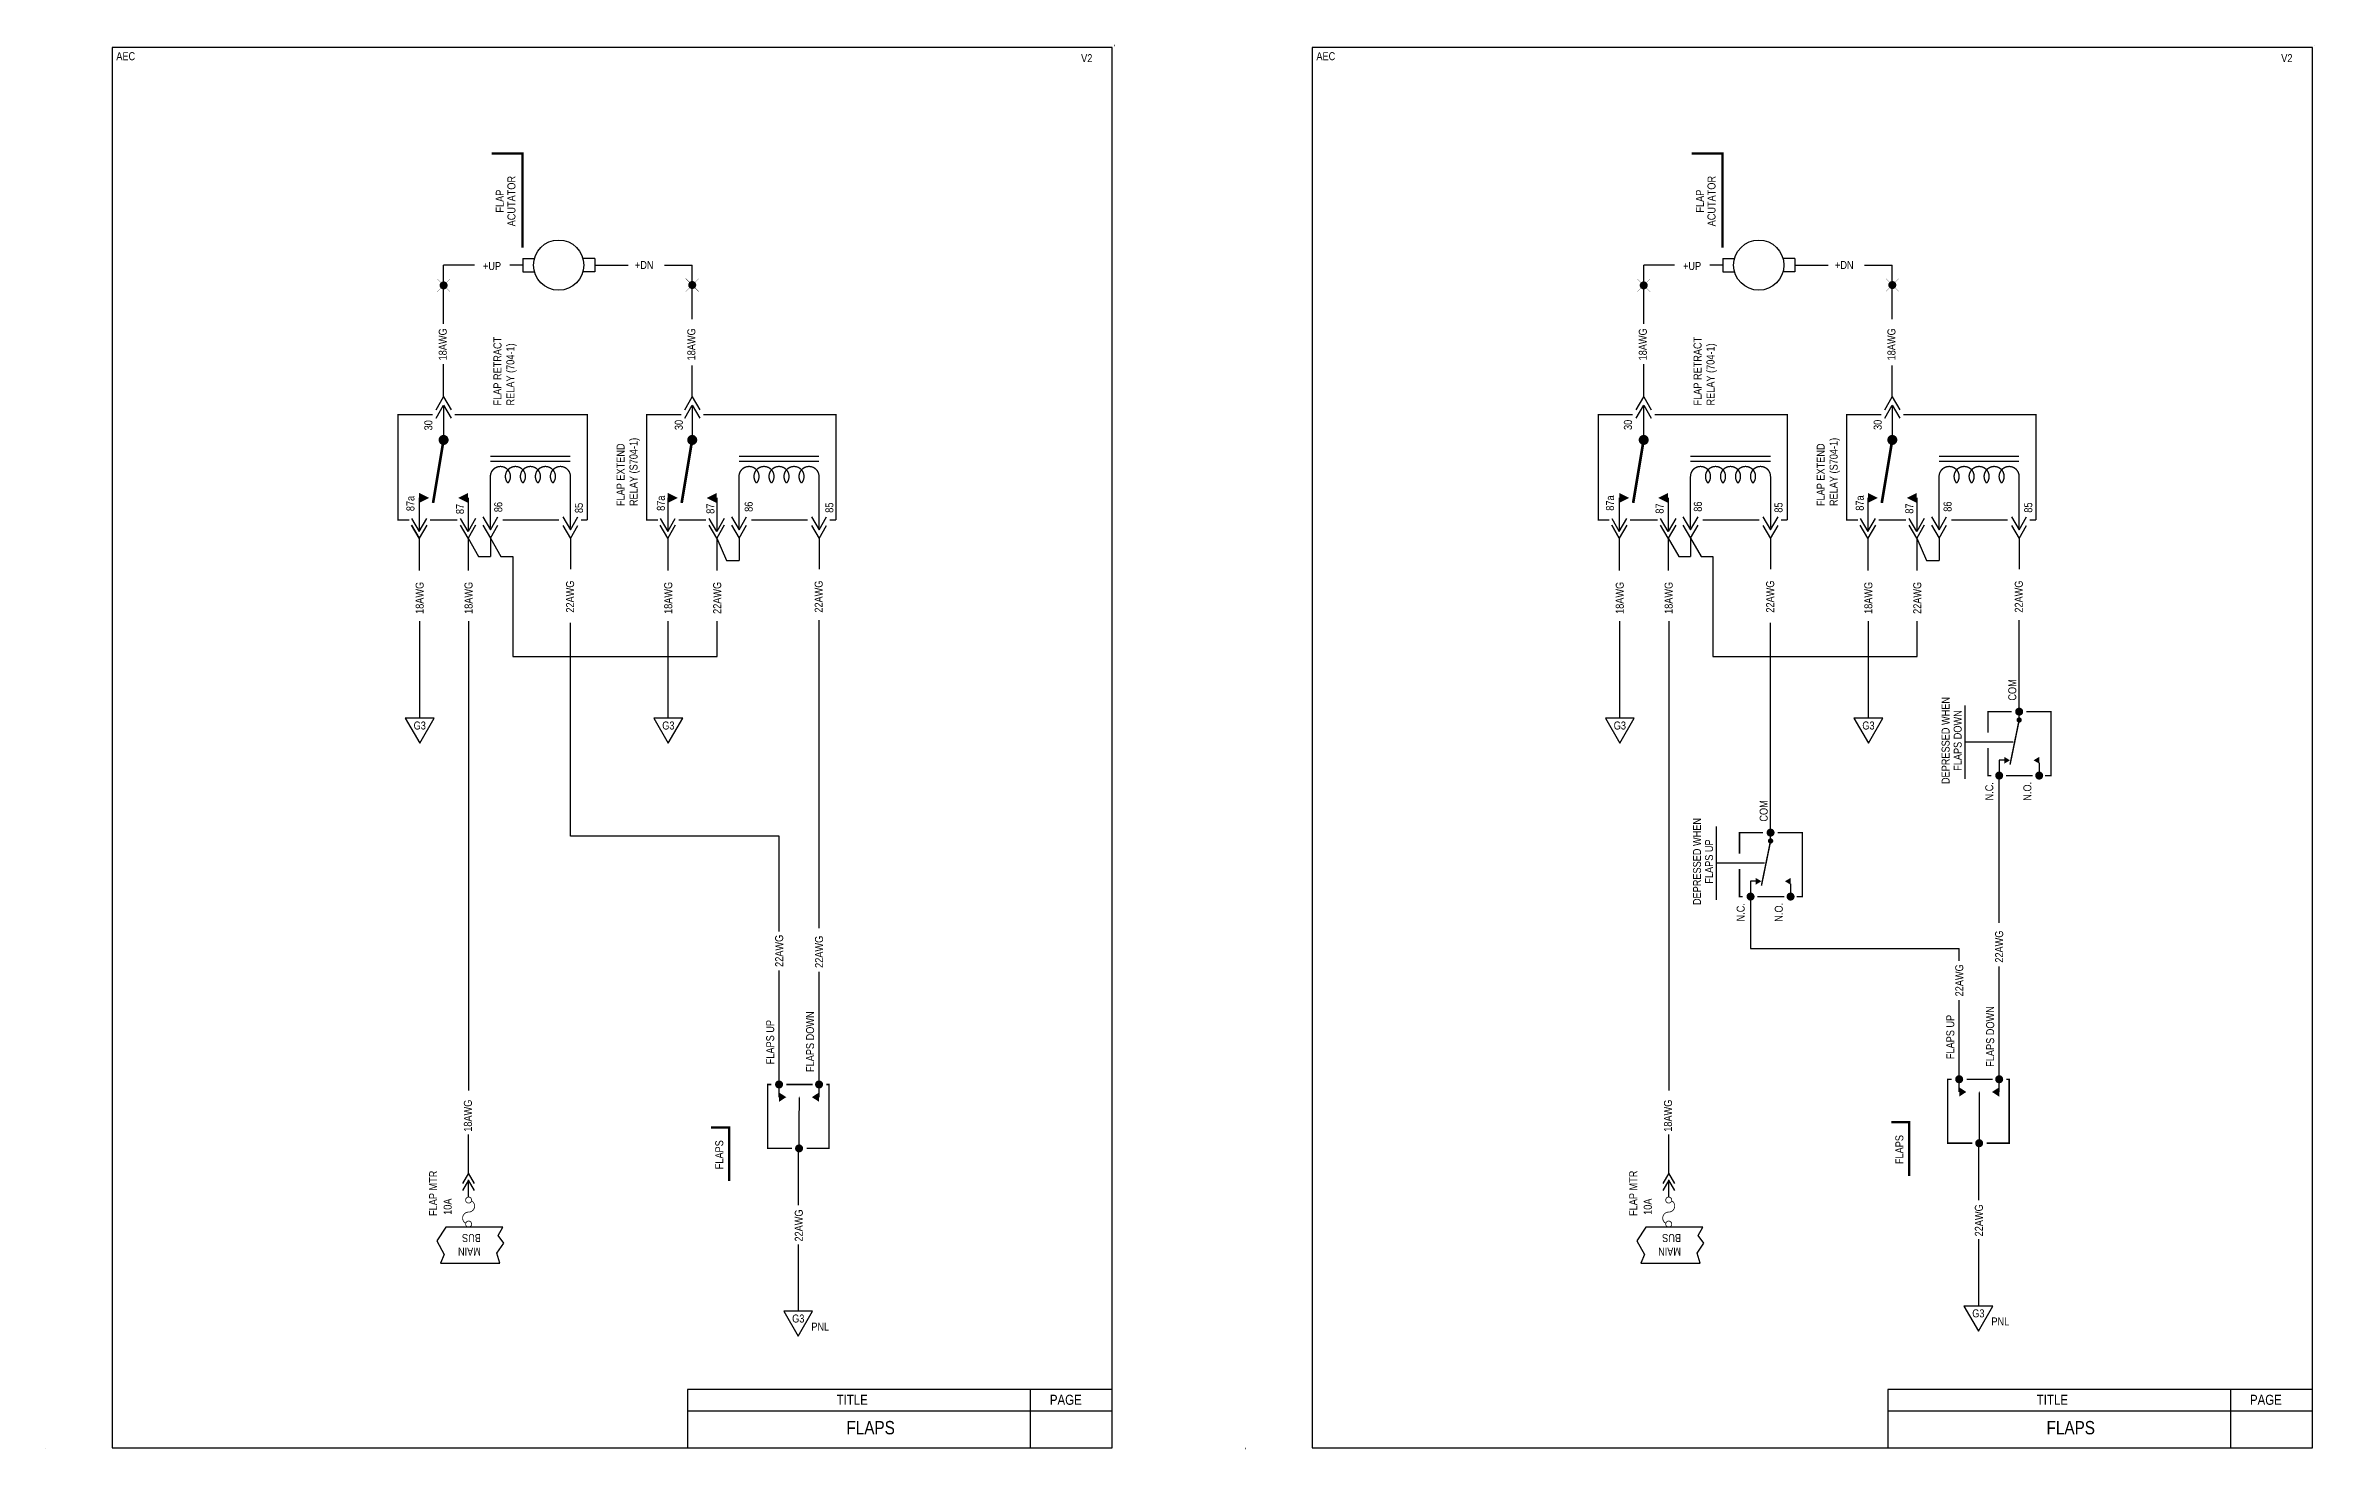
# Model space of a CAD drawing. Extents: x -9.8 to 25.2, y 29.5 to 52.
# Drawn here: x 8.23 to 25.25, y 41.46 to 51.98 of the extents above; entities that cross this region are included whole.
import ezdxf
from ezdxf.enums import TextEntityAlignment as Align

# ---------------------------------------------------------------- set-up
doc = ezdxf.new("R2010")
doc.units = 0
doc.header["$LTSCALE"] = 0.5
doc.header["$MEASUREMENT"] = 0
doc.layers.get('0').update_dxf_attribs({"linetype": 'CONTINUOUS'})
doc.styles.get("Standard").update_dxf_attribs({"font": 'technic_.ttf'})

# ---------------------------------------------------------------- blocks, each defined once
blk = doc.blocks.new('MAINBUS')
for s, p in [('BUS', (-0.0790496792124582, 0.1157485406604657)), ('MAIN', (0.0220554109667308, 0.1157485406604657))]:
    blk.add_text(s, height=0.06, rotation=270).set_placement(p)
blk = doc.blocks.new('FUSE')
at = {"const_width": 0.01}
blk.add_lwpolyline([(0.1404259733037172, -0.03625724772812688, -729.2147678623838), (0.1406250000000036, -0.03630921887069505, -0.7745966692415445), (0, 0, 0.7745966692414826), (-0.1406250000000036, 0.03630921887069505, 55.55771820439573), (-0.1380376597728556, 0.03554085559310494, 55.55771820439573)], format="xyb", dxfattribs=at)
blk = doc.blocks.new('SPADETERM')
at = {"color": 7}
for p, q in [((0, 0), (-0.09778629398190475, 0.0564569431535098)), ((-0.09778629398190475, -0.0564569431535098), (0, 0)), ((0.06509466086077254, 0), (-0.03269163312113221, 0.0564569431535098)), ((-0.03269163312113221, -0.0564569431535098), (0.06509466086077254, 0))]:
    blk.add_line(p, q, dxfattribs=at)
blk = doc.blocks.new('SPLICE')
at = {"const_width": 0.002}
for points in [[(0.0485283297775041, 0.0485283297775041), (-0.04852832977750587, -0.04852832977750765)], [(0.04852832977750587, -0.04852832977750676), (-0.04852832977750587, 0.0485283297775041)]]:
    blk.add_lwpolyline(points, dxfattribs=at)
at = {"const_width": 0.03}
blk.add_lwpolyline([(-0.01500000000000057, 0, 1), (0.01500000000000057, 0, 1)], format="xyb", close=True, dxfattribs=at)
blk = doc.blocks.new('G3')
blk.add_lwpolyline([(-0.10814064147376, 0), (0, -0.1873050853956357), (0.1081406414737529, 0)], close=True)
for s, p in [('G3', (0.0003153238489108645, -0.08411461235873219)), ('PNL', (0.1648400205261016, -0.1450769392401696))]:
    blk.add_text(s, height=0.06).set_placement(p, align=Align.CENTER)

msp = doc.modelspace()

# ---------------------------------------------------------------- linework, layer by layer
for p, q in [((11.81133882030419, 50.38461688036131), (11.89958891585136, 50.38461688036131)), ((11.81133882030419, 50.38461688036131), (11.81133882030419, 50.28461688036131)), ((12.35138111980652, 50.38461688036131), (12.26313102425935, 50.38461688036131)), ((12.35138111980652, 50.38461688036131), (12.35138111980652, 50.28461688036131)), ((20.81133882030419, 50.38461688036131), (20.81133882030419, 50.28461688036131)), ((20.81133882030419, 50.38461688036131), (20.89958891585136, 50.38461688036131)), ((21.35138111980652, 50.38461688036131), (21.26313102425935, 50.38461688036131)), ((21.35138111980652, 50.38461688036131), (21.35138111980652, 50.28461688036131)), ((11.21820107786247, 49.89382414780959), (11.21820107786247, 50.33461688036132)), ((11.81133882030419, 50.28461688036131), (11.89958891585136, 50.28461688036131)), ((12.35138111980652, 50.28461688036131), (12.26313102425935, 50.28461688036131)), ((13.08259576586899, 49.92891619839622), (13.08259576586899, 50.33461688036132)), ((20.21820107786247, 49.89382414780959), (20.21820107786247, 50.33461688036132)), ((20.81133882030419, 50.28461688036131), (20.89958891585136, 50.28461688036131)), ((21.35138111980652, 50.28461688036131), (21.26313102425935, 50.28461688036131)), ((22.08259576586899, 49.92891619839622), (22.08259576586899, 50.33461688036132)), ((11.21820107786247, 49.34544424493114), (11.21820107786247, 49.59123543687208)), ((13.08259576586899, 49.34737544841858), (13.08259576586899, 49.58290067954429)), ((20.21820107786247, 49.34544424493114), (20.21820107786247, 49.59123543687208)), ((22.08259576586899, 49.34737544841858), (22.08259576586899, 49.58290067954429)), ((11.03477554199638, 48.5890802834495), (11.03477554199638, 48.33732069971304)), ((11.40162661372857, 48.5890802834495), (11.40162661372857, 48.33732069971304)), ((12.89917023000289, 48.5890802834495), (12.89917023000289, 48.33732069971304)), ((13.26602130173508, 48.5890802834495), (13.26602130173508, 48.33732069971304)), ((20.03477554199638, 48.5890802834495), (20.03477554199638, 48.33732069971304)), ((20.40162661372857, 48.5890802834495), (20.40162661372857, 48.33732069971304)), ((21.89917023000289, 48.5890802834495), (21.89917023000289, 48.33732069971304)), ((22.26602130173508, 48.5890802834495), (22.26602130173508, 48.33732069971304)), ((11.40162661372857, 48.34021317036536), (11.40162661372857, 48.33732069971305)), ((13.26602130173508, 48.34021317036536), (13.26602130173508, 48.33732069971305)), ((20.40162661372857, 48.34021317036536), (20.40162661372857, 48.33732069971305)), ((22.26602130173508, 48.34021317036536), (22.26602130173508, 48.33732069971305)), ((11.03477554199638, 48.28681489489686), (11.03477554199638, 48.04590928864562)), ((11.40162661372857, 48.28681489489686), (11.40162661372857, 48.04590928864562)), ((11.56913574765183, 48.28843675268433), (11.56913574765182, 48.15036339669972)), ((12.89917023000289, 48.28681489489686), (12.89917023000289, 48.04590928864562)), ((13.26602130173508, 48.28681489489686), (13.26602130173508, 48.04590928864562)), ((13.43353043565834, 48.28737840603692), (13.43353043565833, 48.11947312236521)), ((20.03477554199638, 48.28681489489686), (20.03477554199638, 48.04590928864562)), ((20.40162661372857, 48.28681489489686), (20.40162661372857, 48.04590928864562)), ((20.56913574765183, 48.28843675268433), (20.56913574765182, 48.15036339669972)), ((21.89917023000289, 48.28681489489686), (21.89917023000289, 48.04590928864562)), ((22.26602130173508, 48.28681489489686), (22.26602130173508, 48.04590928864562)), ((22.43353043565834, 48.28737840603692), (22.43353043565833, 48.11947312236521)), ((12.16958847069914, 46.0540806087624), (12.16958847069914, 47.65284486609969)), ((14.03398315870565, 47.27408040556275), (14.03398315870565, 47.673574136708)), ((21.16958847069914, 46.61781486348352), (21.16958847069914, 47.65284486609969)), ((23.03398315870565, 47.00014610284499), (23.03398315870565, 47.673574136708)), ((22.62873486373538, 46.48312995948123), (22.62873486373538, 47.03219195449103)), ((23.03398315870565, 46.92418818240144), (23.03398315870565, 47.00172840865237)), ((22.98951388681817, 46.75766095698613), (22.62873486373538, 46.75766095698613)), ((22.88402213425791, 46.621900669995), (22.88402213425791, 46.50715701751755)), ((22.92293303353659, 46.621900669995), (22.88402213425791, 46.621900669995)), ((23.18402213425791, 46.60242856098347), (23.18402213425791, 46.50715701751755)), ((20.76434017572887, 45.57588489926784), (20.76434017572887, 46.12494689427763)), ((13.73398315870566, 45.33860803883426), (13.73398315870566, 46.0540806087624)), ((21.16958847069914, 46.01694312218805), (21.16958847069914, 46.09448334843898)), ((21.12511919881166, 45.85041589677274), (20.76434017572887, 45.85041589677274)), ((21.05853834553008, 45.71465560978161), (21.0196274462514, 45.71465560978161)), ((21.0196274462514, 45.71465560978161), (21.0196274462514, 45.59991195730416)), ((21.3196274462514, 45.69518350077008), (21.3196274462514, 45.59991195730416)), ((22.58402213425791, 45.11750926742089), (22.58402213425792, 45.21163187167974)), ((13.73398315870566, 44.19128822835115), (13.73398315870566, 45.04479326843318)), ((14.03398315870565, 44.19128822835115), (14.03398315870565, 45.03650361164017)), ((22.88402213425791, 44.23011149181168), (22.88402213425791, 45.07532687510071)), ((22.58402213425791, 44.23011149181168), (22.58402213425791, 44.82369449701982)), ((13.73398315870566, 44.09601668488523), (13.73398315870566, 44.19128822835115)), ((14.03398315870565, 44.09601668488523), (14.03398315870565, 44.19128822835115)), ((22.58402213425791, 44.13483994834576), (22.58402213425791, 44.23011149181168)), ((22.88402213425791, 44.13483994834576), (22.88402213425791, 44.23011149181168)), ((22.72774041036512, 43.76303710683373), (22.72774041036512, 43.32428663386854)), ((13.87770143481286, 43.72421384337319), (13.87770143481286, 43.285463370408)), ((11.40582186868588, 43.34876195020325), (11.40582186868588, 43.47551457817934)), ((20.40582186868588, 43.34876195020325), (20.40582186868588, 43.47551457817934))]:
    msp.add_line(p, q)
at = {"color": 7}
for p, q in [((11.44947894790326, 50.33461688036132), (11.21820107786247, 50.33461688036132)), ((11.81133882030419, 50.33461688036132), (11.71527342928199, 50.33461688036132)), ((12.35138111980652, 50.33461688036132), (12.60144753808279, 50.33461688036132)), ((12.8741118566197, 50.33461688036132), (13.08259576586899, 50.33461688036132)), ((20.44947894790326, 50.33461688036132), (20.21820107786247, 50.33461688036132)), ((20.81133882030419, 50.33461688036132), (20.71527342928199, 50.33461688036132)), ((21.35138111980652, 50.33461688036132), (21.60144753808279, 50.33461688036132)), ((21.8741118566197, 50.33461688036132), (22.08259576586899, 50.33461688036132)), ((11.16174413470896, 49.24958915443666), (11.21820107786247, 49.34737544841857)), ((11.16174413470896, 49.18774077649238), (11.21820107786247, 49.28552707047429)), ((11.21820107786247, 49.34737544841857), (11.27465802101598, 49.24958915443666)), ((11.21820107786247, 49.28552707047429), (11.27465802101598, 49.18774077649238)), ((13.02613882271547, 49.24958915443666), (13.08259576586899, 49.34737544841857)), ((13.02613882271547, 49.18774077649238), (13.08259576586899, 49.28552707047429)), ((13.08259576586899, 49.34737544841857), (13.13905270902249, 49.24958915443666)), ((13.08259576586899, 49.28552707047429), (13.13905270902249, 49.18774077649238)), ((20.16174413470896, 49.24958915443666), (20.21820107786247, 49.34737544841857)), ((20.16174413470896, 49.18774077649238), (20.21820107786247, 49.28552707047429)), ((20.21820107786247, 49.34737544841857), (20.27465802101598, 49.24958915443666)), ((20.21820107786247, 49.28552707047429), (20.27465802101598, 49.18774077649238)), ((22.02613882271547, 49.24958915443666), (22.08259576586899, 49.34737544841857)), ((22.02613882271547, 49.18774077649238), (22.08259576586899, 49.28552707047429)), ((22.08259576586899, 49.34737544841857), (22.13905270902249, 49.24958915443666)), ((22.08259576586899, 49.28552707047429), (22.13905270902249, 49.18774077649238)), ((10.97831859884288, 48.43510699369494), (11.03477554199638, 48.33732069971304)), ((10.97831859884287, 48.38460118887875), (11.03477554199638, 48.28681489489686)), ((11.03477554199638, 48.28681489489686), (10.97831859884288, 48.38460118887875)), ((11.03477554199638, 48.33732069971304), (11.0912324851499, 48.43510699369494)), ((11.0912324851499, 48.38460118887875), (11.03477554199638, 48.28681489489686)), ((11.40162661372857, 48.33732069971304), (11.34516967057506, 48.43510699369494)), ((11.40162661372857, 48.28681489489686), (11.34516967057506, 48.38460118887875)), ((11.45808355688208, 48.43510699369494), (11.40162661372857, 48.33732069971304)), ((11.45808355688208, 48.38460118887875), (11.40162661372857, 48.28681489489686)), ((11.51267880449832, 48.4470130779631), (11.56913574765183, 48.3492267839812)), ((11.51267880449832, 48.38516470001883), (11.56913574765183, 48.28737840603692)), ((11.56913574765183, 48.3492267839812), (11.62559269080534, 48.4470130779631)), ((11.56913574765183, 48.28737840603692), (11.62559269080534, 48.38516470001883)), ((12.11267880449832, 48.4470130779631), (12.16913574765183, 48.3492267839812)), ((12.11267880449832, 48.38235344076472), (12.16913574765183, 48.28456714678282)), ((12.16913574765183, 48.3492267839812), (12.22559269080534, 48.4470130779631)), ((12.16913574765183, 48.28456714678282), (12.22559269080534, 48.38235344076472)), ((12.84271328684939, 48.43510699369494), (12.89917023000289, 48.33732069971304)), ((12.89917023000289, 48.28681489489686), (12.84271328684939, 48.38460118887875)), ((12.89917023000289, 48.33732069971304), (12.95562717315641, 48.43510699369494)), ((12.95562717315641, 48.38460118887875), (12.89917023000289, 48.28681489489686)), ((13.26602130173508, 48.33732069971304), (13.20956435858157, 48.43510699369494)), ((13.26602130173508, 48.28681489489686), (13.20956435858157, 48.38460118887875)), ((13.32247824488859, 48.43510699369494), (13.26602130173508, 48.33732069971304)), ((13.32247824488859, 48.38460118887875), (13.26602130173508, 48.28681489489686)), ((13.37707349250483, 48.4470130779631), (13.43353043565834, 48.3492267839812)), ((13.37707349250483, 48.38516470001883), (13.43353043565834, 48.28737840603692)), ((13.43353043565834, 48.3492267839812), (13.48998737881185, 48.4470130779631)), ((13.43353043565834, 48.28737840603692), (13.48998737881185, 48.38516470001883)), ((13.97707349250484, 48.4470130779631), (14.03353043565834, 48.3492267839812)), ((13.97707349250484, 48.38235344076472), (14.03353043565834, 48.28456714678282)), ((14.03353043565834, 48.3492267839812), (14.08998737881186, 48.4470130779631)), ((14.03353043565834, 48.28456714678282), (14.08998737881186, 48.38235344076472)), ((19.97831859884288, 48.43510699369494), (20.03477554199638, 48.33732069971304)), ((20.03477554199638, 48.28681489489686), (19.97831859884288, 48.38460118887875)), ((19.97831859884287, 48.38460118887875), (20.03477554199638, 48.28681489489686)), ((20.03477554199638, 48.33732069971304), (20.0912324851499, 48.43510699369494)), ((20.0912324851499, 48.38460118887875), (20.03477554199638, 48.28681489489686)), ((20.40162661372857, 48.33732069971304), (20.34516967057506, 48.43510699369494)), ((20.40162661372857, 48.28681489489686), (20.34516967057506, 48.38460118887875)), ((20.45808355688208, 48.43510699369494), (20.40162661372857, 48.33732069971304)), ((20.45808355688208, 48.38460118887875), (20.40162661372857, 48.28681489489686)), ((20.51267880449832, 48.4470130779631), (20.56913574765183, 48.3492267839812)), ((20.51267880449832, 48.38516470001883), (20.56913574765183, 48.28737840603692)), ((20.56913574765183, 48.3492267839812), (20.62559269080534, 48.4470130779631)), ((20.56913574765183, 48.28737840603692), (20.62559269080534, 48.38516470001883)), ((21.11267880449832, 48.4470130779631), (21.16913574765183, 48.3492267839812)), ((21.11267880449832, 48.38235344076472), (21.16913574765183, 48.28456714678282)), ((21.16913574765183, 48.3492267839812), (21.22559269080534, 48.4470130779631)), ((21.16913574765183, 48.28456714678282), (21.22559269080534, 48.38235344076472)), ((21.84271328684939, 48.43510699369494), (21.89917023000289, 48.33732069971304)), ((21.89917023000289, 48.28681489489686), (21.84271328684939, 48.38460118887875)), ((21.89917023000289, 48.33732069971304), (21.95562717315641, 48.43510699369494)), ((21.95562717315641, 48.38460118887875), (21.89917023000289, 48.28681489489686)), ((22.26602130173508, 48.33732069971304), (22.20956435858157, 48.43510699369494)), ((22.26602130173508, 48.28681489489686), (22.20956435858157, 48.38460118887875)), ((22.32247824488859, 48.43510699369494), (22.26602130173508, 48.33732069971304)), ((22.32247824488859, 48.38460118887875), (22.26602130173508, 48.28681489489686)), ((22.37707349250483, 48.4470130779631), (22.43353043565834, 48.3492267839812)), ((22.37707349250483, 48.38516470001883), (22.43353043565834, 48.28737840603692)), ((22.43353043565834, 48.3492267839812), (22.48998737881185, 48.4470130779631)), ((22.43353043565834, 48.28737840603692), (22.48998737881185, 48.38516470001883)), ((22.97707349250484, 48.4470130779631), (23.03353043565834, 48.3492267839812)), ((22.97707349250484, 48.38235344076472), (23.03353043565834, 48.28456714678282)), ((23.03353043565834, 48.3492267839812), (23.08998737881186, 48.4470130779631)), ((23.03353043565834, 48.28456714678282), (23.08998737881186, 48.38235344076472)), ((11.40162661372857, 48.28681489489686), (11.48110709521973, 48.15036339669972)), ((11.56913574765183, 48.28737840603692), (11.64861622914299, 48.15092690783978)), ((12.16913574765183, 48.28456714678282), (12.16913574765183, 48.05614413319821)), ((13.26602130173508, 48.28681489489686), (13.33976768270983, 48.11947312236521)), ((14.03353043565834, 48.28432155193384), (14.03353043565834, 48.05589853834922)), ((20.40162661372857, 48.28681489489686), (20.48110709521973, 48.15036339669972)), ((20.56913574765183, 48.28737840603692), (20.64861622914299, 48.15092690783978)), ((21.16913574765183, 48.28456714678282), (21.16913574765183, 48.05614413319821)), ((22.26602130173508, 48.28681489489686), (22.33976768270983, 48.11947312236521)), ((23.03353043565834, 48.28432155193384), (23.03353043565834, 48.05589853834922)), ((11.48110709521973, 48.15036339669972), (11.56913574765182, 48.15036339669972)), ((11.64861622914299, 48.15092690783978), (11.73664488157508, 48.15092690783978)), ((11.73664488157508, 48.15092690783978), (11.73664488157508, 47.39889673068051)), ((13.33976768270983, 48.11947312236521), (13.43353043565833, 48.11947312236521)), ((20.48110709521973, 48.15036339669972), (20.56913574765182, 48.15036339669972)), ((20.64861622914299, 48.15092690783978), (20.73664488157508, 48.15092690783978)), ((20.73664488157508, 48.15092690783978), (20.73664488157508, 47.39889673068051)), ((22.33976768270983, 48.11947312236521), (22.43353043565833, 48.11947312236521)), ((11.03897079695369, 46.93674789352161), (11.03897079695369, 47.66552339285015)), ((11.40582186868588, 47.66552339285015), (11.40582186868588, 44.14593802123391)), ((12.90336548496021, 46.93674789352162), (12.9033654849602, 47.66552339285015)), ((13.2702165566924, 47.39889673068051), (13.27021655669239, 47.66552339285015)), ((20.03897079695369, 46.93674789352161), (20.03897079695369, 47.66552339285015)), ((20.40582186868588, 47.66552339285015), (20.40582186868588, 44.14593802123391)), ((21.90336548496021, 46.93674789352162), (21.9033654849602, 47.66552339285015)), ((22.2702165566924, 47.39889673068051), (22.27021655669239, 47.66552339285015)), ((11.73664488157508, 47.39889673068051), (13.2702165566924, 47.39889673068051)), ((20.73664488157508, 47.39889673068051), (22.2702165566924, 47.39889673068051)), ((14.03398315870565, 45.36381312736881), (14.03398315870565, 47.27408040556275)), ((14.03398315870565, 47.27408040556275), (14.03398315870565, 47.27408040556275)), ((23.03398315870565, 47.00014610284499), (23.03398315870565, 47.00014610284499)), ((21.16958847069914, 46.07948334843898), (21.16958847069914, 46.61781486348352)), ((21.16958847069914, 46.61781486348352), (21.16958847069914, 46.61781486348352)), ((22.88402213425791, 45.40263639082934), (22.88402213425791, 46.50715701751755)), ((13.73398315870566, 46.0540806087624), (12.16958847069914, 46.0540806087624)), ((21.16958847069914, 46.0929010426316), (21.16958847069914, 46.0929010426316)), ((21.0196274462514, 45.59991195730416), (21.0196274462514, 45.21163187167974)), ((21.0196274462514, 45.21163187167974), (22.58402213425792, 45.21163187167974)), ((11.40582186868588, 43.526121495313), (11.40582186868588, 43.81566139331522)), ((20.40582186868588, 43.526121495313), (20.40582186868588, 43.81566139331522)), ((13.87770143481286, 42.99236528032758), (13.87770143481286, 42.49022905923534)), ((22.72774041036512, 43.03118854378812), (22.72774041036512, 42.52905232269588)), ((16.23279641817108, 41.90480852990958), (13.04790723534524, 41.90480852990959)), ((13.04790723534524, 41.90480852990959), (13.04790723534522, 41.4666735125957)), ((15.61792776575204, 41.90480852990958), (15.61792776575204, 41.4666735125957)), ((15.61792776575204, 41.90480852990959), (15.61792776575204, 41.4666735125957)), ((25.23279641817108, 41.90480852990958), (22.04790723534524, 41.90480852990959)), ((22.04790723534524, 41.90480852990959), (22.04790723534522, 41.4666735125957)), ((24.61792776575204, 41.90480852990959), (24.61792776575204, 41.4666735125957)), ((24.61792776575204, 41.90480852990958), (24.61792776575204, 41.4666735125957)), ((16.23279641817108, 41.74243336573114), (13.04790723534523, 41.74243336573114)), ((16.23279641817108, 41.74243336573115), (13.80811277827584, 41.74243336573115)), ((25.23279641817108, 41.74243336573114), (22.04790723534523, 41.74243336573114)), ((25.23279641817108, 41.74243336573115), (22.80811277827584, 41.74243336573115))]:
    msp.add_line(p, q, dxfattribs=at)
at = {"color": 3}
for points in [[(16.23279641817106, 41.4666735125957), (16.23279641817107, 51.9666735125957), (8.732796418171063, 51.9666735125957), (8.732796418171063, 41.4666735125957)], [(25.23279641817106, 41.4666735125957), (25.23279641817107, 51.9666735125957), (17.73279641817106, 51.9666735125957), (17.73279641817106, 41.4666735125957)]]:
    msp.add_lwpolyline(points, close=True, dxfattribs=at)
for points in [[(11.80998062192611, 50.46464143942476, 0.017999999999982, 0.017999999999982, 0), (11.80998062192611, 51.17151326503838, 0.017999999999982, 0.017999999999982, 0), (11.5781512573439, 51.17151326503838, 0, 0, 0), (11.5781512573439, 50.46464143942476, 0, 0, 0), (11.80998062192611, 50.46464143942476, 0.017999999999982, 0.017999999999982, 0)], [(20.80998062192611, 50.46464143942476, 0.017999999999982, 0.017999999999982, 0), (20.80998062192611, 51.17151326503838, 0.017999999999982, 0.017999999999982, 0), (20.5781512573439, 51.17151326503838, 0, 0, 0), (20.5781512573439, 50.46464143942476, 0, 0, 0), (20.80998062192611, 50.46464143942476, 0.017999999999982, 0.017999999999982, 0)], [(11.10977554199638, 48.5890802834495, 0, 0.075, 0), (11.03477554199638, 48.5890802834495, 0.075, 0.075, 0)], [(11.32662661372857, 48.5890802834495, 0, 0.075, 0), (11.40162661372857, 48.5890802834495, 0.075, 0.075, 0)], [(12.9741702300029, 48.5890802834495, 0, 0.075, 0), (12.89917023000289, 48.5890802834495, 0.075, 0.075, 0)], [(13.19102130173508, 48.5890802834495, 0, 0.075, 0), (13.26602130173508, 48.5890802834495, 0.075, 0.075, 0)], [(20.10977554199638, 48.5890802834495, 0, 0.075, 0), (20.03477554199638, 48.5890802834495, 0.075, 0.075, 0)], [(20.32662661372857, 48.5890802834495, 0, 0.075, 0), (20.40162661372857, 48.5890802834495, 0.075, 0.075, 0)], [(21.9741702300029, 48.5890802834495, 0, 0.075, 0), (21.89917023000289, 48.5890802834495, 0.075, 0.075, 0)], [(22.19102130173508, 48.5890802834495, 0, 0.075, 0), (22.26602130173508, 48.5890802834495, 0.075, 0.075, 0)], [(22.92293303353659, 46.621900669995, 0.05, 0, 0), (22.96524914646532, 46.621900669995, 0, 0, 0)], [(23.18401527619237, 46.621900669995, 0.05, 0, 0), (23.14169916326365, 46.621900669995, 0, 0, 0)], [(21.05853834553008, 45.71465560978161, 0.05, 0, 0), (21.10085445845881, 45.71465560978161, 0, 0, 0)], [(21.31962058818586, 45.71465560978161, 0.05, 0, 0), (21.27730447525713, 45.71465560978161, 0, 0, 0)], [(13.73398315870566, 44.09601668488523, 0.07, 0, 0), (13.78769696071734, 44.09601668488523, 0, 0, 0)], [(14.03398315870565, 44.09601668488523, 0.07, 0, 0), (13.98026935669397, 44.09601668488523, 0, 0, 0)], [(22.58402213425791, 44.13483994834576, 0.07, 0, 0), (22.6377359362696, 44.13483994834576, 0, 0, 0)], [(22.88402213425791, 44.13483994834576, 0.07, 0, 0), (22.83030833224623, 44.13483994834576, 0, 0, 0)], [(22.20905098265613, 43.50504683278956, 0.017999999999982, 0.017999999999982, 0), (22.20905098265613, 43.90785526703289, 0.017999999999982, 0.017999999999982, 0), (22.07405098265626, 43.90785526703289, 0, 0, 0), (22.07405098265626, 43.50504683278956, 0, 0, 0), (22.20905098265613, 43.50504683278956, 0.017999999999982, 0.017999999999982, 0)], [(13.35901200710387, 43.46622356932902, 0.017999999999982, 0.017999999999982, 0), (13.35901200710387, 43.86903200357235, 0.017999999999982, 0.017999999999982, 0), (13.224012007104, 43.86903200357235, 0, 0, 0), (13.224012007104, 43.46622356932902, 0, 0, 0), (13.35901200710387, 43.46622356932902, 0.017999999999982, 0.017999999999982, 0)]]:
    msp.add_lwpolyline(points, format="xyseb")
for points, const_width in [([(10.96110496620054, 48.42474821577107), (10.87696703997684, 48.42474821577107), (10.87696703997684, 49.21428626932445), (11.1366573662469, 49.21428626932445)], 0.01), ([(11.21820107786247, 49.02391975968741), (11.21820107786247, 49.27567934342387)], 0.01), ([(11.30078335201373, 49.21428626932445), (11.49138124774748, 49.21428626932445)], 0.01), ([(11.75374582751891, 49.21428626932445), (11.48079247105731, 49.21428626932445)], 0.01), ([(12.29612797978786, 48.42474821577107), (12.29612797978786, 49.21428626932445), (11.72636202002385, 49.21428626932445)], 0.01), ([(12.82549965420706, 48.42474821577107), (12.74136172798335, 48.42474821577107), (12.74136172798335, 49.21428626932445), (13.00105205425341, 49.21428626932445)], 0.01), ([(13.08259576586899, 49.02391975968741), (13.08259576586899, 49.27567934342387)], 0.01), ([(13.16517804002024, 49.21428626932445), (13.355775935754, 49.21428626932445)], 0.01), ([(13.61814051552543, 49.21428626932445), (13.34518715906382, 49.21428626932445)], 0.01), ([(14.16052266779437, 48.42474821577107), (14.16052266779437, 49.21428626932445), (13.59075670803036, 49.21428626932445)], 0.01), ([(19.96110496620054, 48.42474821577107), (19.87696703997684, 48.42474821577107), (19.87696703997684, 49.21428626932445), (20.1366573662469, 49.21428626932445)], 0.01), ([(20.21820107786247, 49.02391975968741), (20.21820107786247, 49.27567934342387)], 0.01), ([(20.30078335201373, 49.21428626932445), (20.49138124774748, 49.21428626932445)], 0.01), ([(20.75374582751891, 49.21428626932445), (20.48079247105731, 49.21428626932445)], 0.01), ([(21.29612797978786, 48.42474821577107), (21.29612797978786, 49.21428626932445), (20.72636202002385, 49.21428626932445)], 0.01), ([(21.82549965420706, 48.42474821577107), (21.74136172798335, 48.42474821577107), (21.74136172798335, 49.21428626932445), (22.00105205425341, 49.21428626932445)], 0.01), ([(22.08259576586899, 49.02391975968741), (22.08259576586899, 49.27567934342387)], 0.01), ([(22.16517804002024, 49.21428626932445), (22.355775935754, 49.21428626932445)], 0.01), ([(22.61814051552543, 49.21428626932445), (22.34518715906382, 49.21428626932445)], 0.01), ([(23.16052266779437, 48.42474821577107), (23.16052266779437, 49.21428626932445), (22.59075670803036, 49.21428626932445)], 0.01), ([(11.21412661372857, 49.00158028344949), (11.13912661372857, 48.55158028344949)], 0.02), ([(13.07852130173508, 49.00158028344949), (13.00352130173508, 48.55158028344949)], 0.02), ([(20.21412661372857, 49.00158028344949), (20.13912661372857, 48.55158028344949)], 0.02), ([(22.07852130173508, 49.00158028344949), (22.00352130173508, 48.55158028344949)], 0.02), ([(11.56913574765183, 48.89995420164602), (12.16913574765183, 48.89995420164602)], 0.01), ([(11.56913574765183, 48.86245420164602), (12.16913574765183, 48.86245420164602)], 0.01), ([(13.43353043565834, 48.89995420164602), (14.03353043565834, 48.89995420164602)], 0.01), ([(13.43353043565834, 48.86245420164602), (14.03353043565834, 48.86245420164602)], 0.01), ([(20.56913574765183, 48.89995420164602), (21.16913574765183, 48.89995420164602)], 0.01), ([(20.56913574765183, 48.86245420164602), (21.16913574765183, 48.86245420164602)], 0.01), ([(22.43353043565834, 48.89995420164602), (23.03353043565834, 48.89995420164602)], 0.01), ([(22.43353043565834, 48.86245420164602), (23.03353043565834, 48.86245420164602)], 0.01), ([(11.32196088422173, 48.42474821577107), (11.11561629634057, 48.42474821577107)], 0.01), ([(11.66080161127323, 48.42474821577107), (12.08435250950142, 48.42474821577107)], 0.01), ([(12.24847849526825, 48.42474821577107), (12.29612797978786, 48.42474821577107)], 0.01), ([(13.18635557222824, 48.42474821577107), (12.98001098434708, 48.42474821577107)], 0.01), ([(13.52519629927974, 48.42474821577107), (13.94874719750793, 48.42474821577107)], 0.01), ([(14.11287318327476, 48.42474821577107), (14.16052266779437, 48.42474821577107)], 0.01), ([(20.32196088422173, 48.42474821577107), (20.11561629634057, 48.42474821577107)], 0.01), ([(20.66080161127323, 48.42474821577107), (21.08435250950142, 48.42474821577107)], 0.01), ([(21.24847849526825, 48.42474821577107), (21.29612797978786, 48.42474821577107)], 0.01), ([(22.18635557222824, 48.42474821577107), (21.98001098434708, 48.42474821577107)], 0.01), ([(22.52519629927974, 48.42474821577107), (22.94874719750793, 48.42474821577107)], 0.01), ([(23.11287318327476, 48.42474821577107), (23.16052266779437, 48.42474821577107)], 0.01), ([(22.97748322700529, 46.98672840865237), (22.80084944514012, 46.98672840865237), (22.80084944514012, 46.8292964138917)], 0.0110390673), ([(23.0868683991289, 46.98672840865237), (23.27244222101935, 46.98672840865237), (23.27244222101935, 46.50715701751755), (23.22856151156034, 46.50715701751755)], 0.0110390673), ([(23.03398315870565, 46.92418818240144), (22.96548328525305, 46.58962301290423)], 0.0110390673), ([(22.80084944514012, 46.71278330972114), (22.80084944514012, 46.50715701751755), (22.82550254657544, 46.50715701751755)], 0.0110390673), ([(22.93488771869905, 46.50715701751755), (23.13603861926796, 46.50715701751755)], 0.0110390673), ([(21.11308853899877, 46.07948334843898), (20.93645475713361, 46.07948334843898), (20.93645475713361, 45.92205135367831)], 0.0110390673), ([(21.16958847069914, 46.01694312218805), (21.10108859724654, 45.68237795269084)], 0.0110390673), ([(21.22247371112238, 46.07948334843898), (21.40804753301283, 46.07948334843898), (21.40804753301283, 45.59991195730416), (21.36416682355382, 45.59991195730416)], 0.0110390673), ([(20.93645475713361, 45.80553824950775), (20.93645475713361, 45.59991195730416), (20.96110785856893, 45.59991195730416)], 0.0110390673), ([(21.07049303069254, 45.59991195730416), (21.27164393126144, 45.59991195730416)], 0.0110390673), ([(13.8318595214207, 43.71171683721633), (13.64796558234663, 43.71171683721633), (13.64796558234663, 44.19128822835115), (13.67666441216945, 44.19128822835115)], 0.0110390673), ([(13.78909228833854, 44.19128822835115), (13.9847444622516, 44.19128822835115)], 0.0110390673), ([(13.94126620138203, 43.71171683721633), (14.1089441831534, 43.71171683721633), (14.1089441831534, 44.19128822835115), (14.08860919655112, 44.19128822835115)], 0.0110390673), ([(22.68189849697296, 43.75054010067687), (22.49800455789889, 43.75054010067687), (22.49800455789889, 44.23011149181168), (22.52670338772171, 44.23011149181168)], 0.0110390673), ([(22.6391312638908, 44.23011149181168), (22.83478343780386, 44.23011149181168)], 0.0110390673), ([(22.79130517693429, 43.75054010067687), (22.95898315870566, 43.75054010067687), (22.95898315870566, 44.23011149181168), (22.93864817210338, 44.23011149181168)], 0.0110390673)]:
    msp.add_lwpolyline(points, dxfattribs=dict(const_width=const_width))
for points, const_width in [([(11.21820107786247, 49.00516975968741, 1), (11.21820107786247, 49.04266975968742, 1)], 0.0375), ([(13.08259576586899, 49.00516975968741, 1), (13.08259576586899, 49.04266975968742, 1)], 0.0375), ([(20.21820107786247, 49.00516975968741, 1), (20.21820107786247, 49.04266975968742, 1)], 0.0375), ([(22.08259576586899, 49.00516975968741, 1), (22.08259576586899, 49.04266975968742, 1)], 0.0375), ([(23.03398315870565, 47.00172840865237, -1), (23.03398315870565, 46.97172840865237, -1)], 0.03), ([(23.03975323832184, 46.93235556761477, -1), (23.02821307908946, 46.91602079718812, -1)], 0.02), ([(22.88402213425791, 46.52215701751755, -1), (22.88402213425791, 46.49215701751755, -1)], 0.03), ([(23.18402213425791, 46.52215701751755, -1), (23.18402213425791, 46.49215701751755, -1)], 0.03), ([(21.16958847069914, 46.09448334843898, -1), (21.16958847069914, 46.06448334843898, -1)], 0.03), ([(21.17535855031533, 46.02511050740138, -1), (21.16381839108295, 46.00877573697473, -1)], 0.02), ([(21.0196274462514, 45.61491195730416, -1), (21.0196274462514, 45.58491195730416, -1)], 0.03), ([(21.3196274462514, 45.61491195730416, -1), (21.3196274462514, 45.58491195730416, -1)], 0.03)]:
    msp.add_lwpolyline(points, format="xyb", close=True, dxfattribs=dict(const_width=const_width))
at = {"const_width": 0.01}
for points in [[(12.16913574765183, 48.36563959678576), (12.16913574765183, 48.74995420164603, 1.447009440658914), (12.03788574765183, 48.70034636456356, 2.215250437021534), (11.92538574765183, 48.70034636456356, 2.215250437021521), (11.81288574765183, 48.70034636456356, 2.215250437021545), (11.70038574765183, 48.70034636456356, 1.447009440658914), (11.56913574765183, 48.74995420164603), (11.56913574765183, 48.36563959678576)], [(14.03353043565834, 48.36563959678576), (14.03353043565834, 48.74995420164603, 1.447009440658914), (13.90228043565834, 48.70034636456356, 2.215250437021534), (13.78978043565834, 48.70034636456356, 2.215250437021521), (13.67728043565835, 48.70034636456356, 2.215250437021545), (13.56478043565834, 48.70034636456356, 1.447009440658914), (13.43353043565834, 48.74995420164603), (13.43353043565834, 48.36563959678576)], [(21.16913574765183, 48.36563959678576), (21.16913574765183, 48.74995420164603, 1.447009440658914), (21.03788574765183, 48.70034636456356, 2.215250437021534), (20.92538574765183, 48.70034636456356, 2.215250437021521), (20.81288574765183, 48.70034636456356, 2.215250437021545), (20.70038574765183, 48.70034636456356, 1.447009440658914), (20.56913574765183, 48.74995420164603), (20.56913574765183, 48.36563959678576)], [(23.03353043565834, 48.36563959678576), (23.03353043565834, 48.74995420164603, 1.447009440658914), (22.90228043565834, 48.70034636456356, 2.215250437021534), (22.78978043565834, 48.70034636456356, 2.215250437021521), (22.67728043565835, 48.70034636456356, 2.215250437021545), (22.56478043565834, 48.70034636456356, 1.447009440658914), (22.43353043565834, 48.74995420164603), (22.43353043565834, 48.36563959678576)]]:
    msp.add_lwpolyline(points, format="xyb", dxfattribs=at)
for points in [[(10.93083015547992, 46.93674789352161), (11.03897079695368, 46.74944280812597), (11.14711143842744, 46.93674789352161)], [(12.79522484348644, 46.93674789352162), (12.9033654849602, 46.74944280812598), (13.01150612643396, 46.93674789352162)], [(19.93083015547992, 46.93674789352161), (20.03897079695368, 46.74944280812597), (20.14711143842744, 46.93674789352161)], [(21.79522484348644, 46.93674789352162), (21.9033654849602, 46.74944280812598), (22.01150612643396, 46.93674789352162)]]:
    msp.add_lwpolyline(points, close=True)
at = {"color": 7, "const_width": 0.03}
for points in [[(22.58402213425791, 44.21511149181168, 1), (22.58402213425791, 44.24511149181168, 1)], [(22.88402213425791, 44.21511149181168, 1), (22.88402213425791, 44.24511149181168, 1)], [(13.73398315870566, 44.17628822835115, 1), (13.73398315870566, 44.20628822835115, 1)], [(14.03398315870565, 44.17628822835115, 1), (14.03398315870565, 44.20628822835115, 1)], [(13.8839441831534, 43.69671683721633, 1), (13.8839441831534, 43.72671683721633, 1)], [(22.73398315870566, 43.73554010067686, 1), (22.73398315870566, 43.76554010067687, 1)]]:
    msp.add_lwpolyline(points, format="xyb", close=True, dxfattribs=at)
at = {"color": 7}
for points in [[(13.8839441831534, 43.71171683721633, 0.01, 0.01, 0), (13.88474454991565, 44.01131789965882, 0.06, 0, 0), (13.88499010994173, 44.10323831436779, 0, 0, 0)], [(22.73398315870566, 43.75054010067687, 0.01, 0.01, 0), (22.73478352546791, 44.05014116311936, 0.06, 0, 0), (22.73502908549398, 44.14206157782832, 0, 0, 0)]]:
    msp.add_lwpolyline(points, format="xyseb", dxfattribs=at)
at = {"color": 1}
for points in [[(11.6179210886835, 42.92739233795826), (11.66881475889033, 43.00154896558373), (11.62640328776656, 43.05875547175641), (11.66206104250941, 43.12178831899974), (11.23484211756416, 43.12178831899974), (11.16640901858376, 43.01849898454952), (11.22366449667239, 42.91679846080677), (11.19556864385252, 42.85179004700002), (11.6409501321089, 42.85179004700002)], [(20.6179210886835, 42.92739233795826), (20.66881475889033, 43.00154896558373), (20.62640328776656, 43.05875547175641), (20.66206104250941, 43.12178831899974), (20.23484211756416, 43.12178831899974), (20.16640901858376, 43.01849898454952), (20.22366449667239, 42.91679846080677), (20.19556864385252, 42.85179004700002), (20.6409501321089, 42.85179004700002)]]:
    msp.add_lwpolyline(points, close=True, dxfattribs=at)
at = {"color": 7}
for centre in [(16.24863159072889, 51.98137191312614), (16.24863159072889, 51.98137191312614), (25.24863159072889, 51.98137191312614), (25.24863159072889, 51.98137191312614), (8.232796418171064, 41.4616735125957), (8.232796418171064, 41.4616735125957), (17.23279641817106, 41.4616735125957), (17.23279641817106, 41.4616735125957)]:
    msp.add_circle(centre, 0.001, dxfattribs=at)
for centre in [(12.08135997005536, 50.33461688036132), (21.08135997005536, 50.33461688036132)]:
    msp.add_circle(centre, 0.1885224552843354)

# ---------------------------------------------------------------- block references
for name, p, rotation in [('SPLICE', (11.21820107786248, 50.18293209341373), 90), ('SPLICE', (20.21820107786248, 50.18293209341373), 90), ('MAINBUS', (11.38212409312676, 42.9906308136928), 270), ('MAINBUS', (20.38212409312676, 42.9906308136928), 270)]:
    msp.add_blockref(name, p, dxfattribs=dict(rotation=rotation))
at = {"color": 7, "rotation": 90}
for p in [(13.08259576586899, 50.18554437487807), (22.08259576586899, 50.18554437487807)]:
    msp.add_blockref('SPLICE', p, dxfattribs=at)
for name, p, xscale, yscale, zscale in [('SPADETERM', (11.40582186868588, 43.47404576662438), 0.8000000000000007, 0.7999999999999972, 0.8), ('SPADETERM', (20.40582186868588, 43.47404576662438), 0.8000000000000007, 0.7999999999999972, 0.8), ('FUSE', (11.40582186868588, 43.23428831899975), 0.5999999999999996, 0.6000000000000014, 0.6000000000000001), ('FUSE', (20.40582186868588, 43.23428831899975), 0.5999999999999996, 0.6000000000000014, 0.6000000000000001)]:
    msp.add_blockref(name, p, dxfattribs=dict(at, xscale=xscale, yscale=yscale, zscale=zscale))
at = {"color": 7}
for p in [(13.87770143481286, 42.49022905923534), (22.72774041036512, 42.52905232269588)]:
    msp.add_blockref('G3', p, dxfattribs=at)

# ---------------------------------------------------------------- texts
for p in [(8.76364054030368, 51.87131565189594), (17.76364054030368, 51.87131565189594)]:
    msp.add_text('AEC', height=0.06, dxfattribs=at).set_placement(p)
for s, p in [('V2', (15.99930661397649, 51.85661941745559)), ('V2', (24.99930661397649, 51.85661941745559)), ('+UP', (11.51337071774102, 50.29821572705511)), ('+DN', (12.65287636957047, 50.30563492095722)), ('+UP', (20.51337071774102, 50.29821572705511)), ('+DN', (21.65287636957047, 50.30563492095722))]:
    msp.add_text(s, height=0.06).set_placement(p)
for s, height, p in [('FLAP', 0.05999999999994, (11.6695138007582, 50.81459341838219)), ('ACUTATOR', 0.05999999999994, (11.75666014769952, 50.81459341838219)), ('FLAP', 0.05999999999994, (20.6695138007582, 50.81459341838219)), ('ACUTATOR', 0.05999999999994, (20.75666014769952, 50.81459341838219)), ('30', 0.06, (11.13373018343511, 49.13372250902546)), ('30', 0.06, (13.01175114884261, 49.13602111570796)), ('30', 0.06, (20.12988816145699, 49.13695223310357)), ('30', 0.06, (22.00277598447717, 49.13695223310357)), ('87a', 0.06, (10.99946171261366, 48.54726912090685)), ('87', 0.06, (11.37110528700185, 48.50614083540738)), ('86', 0.06, (11.65811778473416, 48.52061028460541)), ('85', 0.06, (12.26289960298159, 48.51375568927529)), ('87a', 0.06, (12.87748267802116, 48.54956772758935)), ('87', 0.06, (13.24912625240935, 48.50843944208988)), ('86', 0.06, (13.53613875014166, 48.52290889128791)), ('85', 0.06, (14.14092056838909, 48.51605429595779)), ('87a', 0.06, (19.99561969063555, 48.55049884498496)), ('87', 0.06, (20.36726326502373, 48.50937055948549)), ('86', 0.06, (20.65427576275604, 48.52384000868352)), ('85', 0.06, (21.25905758100347, 48.5169854133534)), ('87a', 0.06, (21.86850751365573, 48.55049884498496)), ('87', 0.06, (22.24015108804391, 48.50937055948549)), ('86', 0.06, (22.52716358577622, 48.52384000868352)), ('85', 0.06, (23.13194540402365, 48.5169854133534)), ('COM', 0.06, (23.01228600978148, 47.1494406958561)), ('DEPRESSED WHEN', 0.05999999999994, (22.5122673627939, 46.76992527629202)), ('FLAPS DOWN', 0.05999999999994, (22.60262298458284, 46.76992527629202)), ('COM', 0.06, (21.14789132177497, 46.24219563564271)), ('N.C.', 0.06, (22.83973997085721, 46.38945080131608)), ('N.O.', 0.06, (23.12541522872503, 46.38945080131608)), ('DEPRESSED WHEN', 0.05999999999994, (20.64787267478738, 45.86268021607863)), ('FLAPS UP', 0.05999999999994, (20.73822829657633, 45.86268021607863)), ('N.C.', 0.06, (20.9753452828507, 45.48220574110269)), ('N.O.', 0.06, (21.26102054071852, 45.48220574110269)), ('22AWG', 0.05999999999994, (13.76472185291068, 45.19301928906893)), ('22AWG', 0.05999999999994, (14.06378632708399, 45.18563913985177)), ('22AWG', 0.05999999999994, (22.91382530263624, 45.22446240331231)), ('22AWG', 0.05999999999994, (22.61476082846294, 44.97192051765556)), ('FLAPS DOWN', 0.05999999999994, (22.84644739613823, 44.55067300843452)), ('FLAPS UP', 0.05999999999994, (13.69734394641266, 44.50837031521211)), ('FLAPS DOWN', 0.05999999999994, (13.99640842058597, 44.51184974497398)), ('FLAPS UP', 0.05999999999994, (22.54738292196492, 44.54719357867265)), ('FLAPS', 0.05999999999994, (13.3153745505183, 43.66414394218035)), ('FLAPS', 0.05999999999994, (22.16541352607056, 43.70296720564089))]:
    msp.add_text(s, height=height, rotation=90).set_placement(p, align=Align.CENTER)
for s, p in [('18AWG', (11.24159795573025, 49.62033050523146)), ('FLAP RETRACT', (11.65208645810202, 49.28205754868853)), ('RELAY (704-1)', (11.74922931524487, 49.28205754868853)), ('18AWG', (13.10599264373677, 49.62033050523146)), ('18AWG', (20.24159795573025, 49.62033050523146)), ('FLAP RETRACT', (20.65208645810202, 49.28205754868853)), ('RELAY (704-1)', (20.74922931524487, 49.28205754868853)), ('18AWG', (22.10599264373677, 49.62033050523146)), ('RELAY (S704-1)', (12.67254531433234, 48.52809799321757)), ('RELAY (S704-1)', (21.67254531433234, 48.52809799321757)), ('FLAP EXTEND', (12.57540245718949, 48.52809799321757)), ('FLAP EXTEND', (21.57540245718949, 48.52809799321757))]:
    msp.add_text(s, height=0.06, rotation=90, dxfattribs=at).set_placement(p)
for s, height, p in [('18AWG', 0.05999961599994003, (11.06850691410164, 47.71941889109701)), ('18AWG', 0.05999961599994003, (11.43535798583382, 47.71941889109701)), ('22AWG', 0.05999961599994003, (12.19660664634643, 47.72878157408672)), ('18AWG', 0.05999961599994003, (12.93290160210815, 47.71941889109701)), ('22AWG', 0.05999961599994003, (13.29975267384033, 47.71941889109701)), ('22AWG', 0.05999961599994003, (14.06100133435294, 47.72878157408672)), ('18AWG', 0.05999961599994003, (20.06850691410164, 47.71941889109701)), ('18AWG', 0.05999961599994003, (20.43535798583382, 47.71941889109701)), ('22AWG', 0.05999961599994003, (21.19660664634643, 47.72878157408672)), ('18AWG', 0.05999961599994003, (21.93290160210815, 47.71941889109701)), ('22AWG', 0.05999961599994003, (22.29975267384033, 47.71941889109701)), ('22AWG', 0.05999961599994003, (23.06100133435294, 47.72878157408672)), ('18AWG', 0.05999961599994003, (11.43039786043341, 43.83654534612284)), ('18AWG', 0.05999961599994003, (20.43039786043341, 43.83654534612284)), ('FLAP MTR', 0.06, (11.1697466095303, 43.20516020165866)), ('FLAP MTR', 0.06, (20.1697466095303, 43.20516020165866)), ('10A', 0.06, (11.2787074565364, 43.21354898743313)), ('22AWG', 0.05999961599994003, (13.91180927837767, 43.01322141972732)), ('10A', 0.06, (20.2787074565364, 43.21354898743313)), ('22AWG', 0.05999961599994003, (22.76184825392993, 43.05204468318785))]:
    msp.add_text(s, height=height, rotation=90).set_placement(p)
for s, height, p in [('G3', 0.06, (11.0392861208026, 46.85263328116287)), ('G3', 0.06, (12.90368080880912, 46.85263328116289)), ('G3', 0.06, (20.0392861208026, 46.85263328116287)), ('G3', 0.06, (21.90368080880912, 46.85263328116289)), ('TITLE', 0.07499951999992503, (14.28258992305217, 41.78918346265269)), ('PAGE', 0.07499951999992503, (15.88409971075142, 41.78918346265269)), ('PAGE', 0.07499951999992503, (15.88409971075142, 41.78918346265269)), ('PAGE', 0.07499951999992503, (15.88409971075142, 41.78918346265269)), ('PAGE', 0.07499951999992503, (15.88409971075142, 41.78918346265269)), ('TITLE', 0.07499951999992503, (23.28258992305217, 41.78918346265269)), ('PAGE', 0.07499951999992503, (24.88409971075142, 41.78918346265269)), ('PAGE', 0.07499951999992503, (24.88409971075142, 41.78918346265269)), ('PAGE', 0.07499951999992503, (24.88409971075142, 41.78918346265269)), ('PAGE', 0.07499951999992503, (24.88409971075142, 41.78918346265269)), ('FLAPS', 0.1, (14.42092680200465, 41.56776278422755)), ('FLAPS', 0.1, (23.42092680200465, 41.56776278422755))]:
    msp.add_text(s, height=height).set_placement(p, align=Align.CENTER)

doc.saveas('drawing.dxf')
